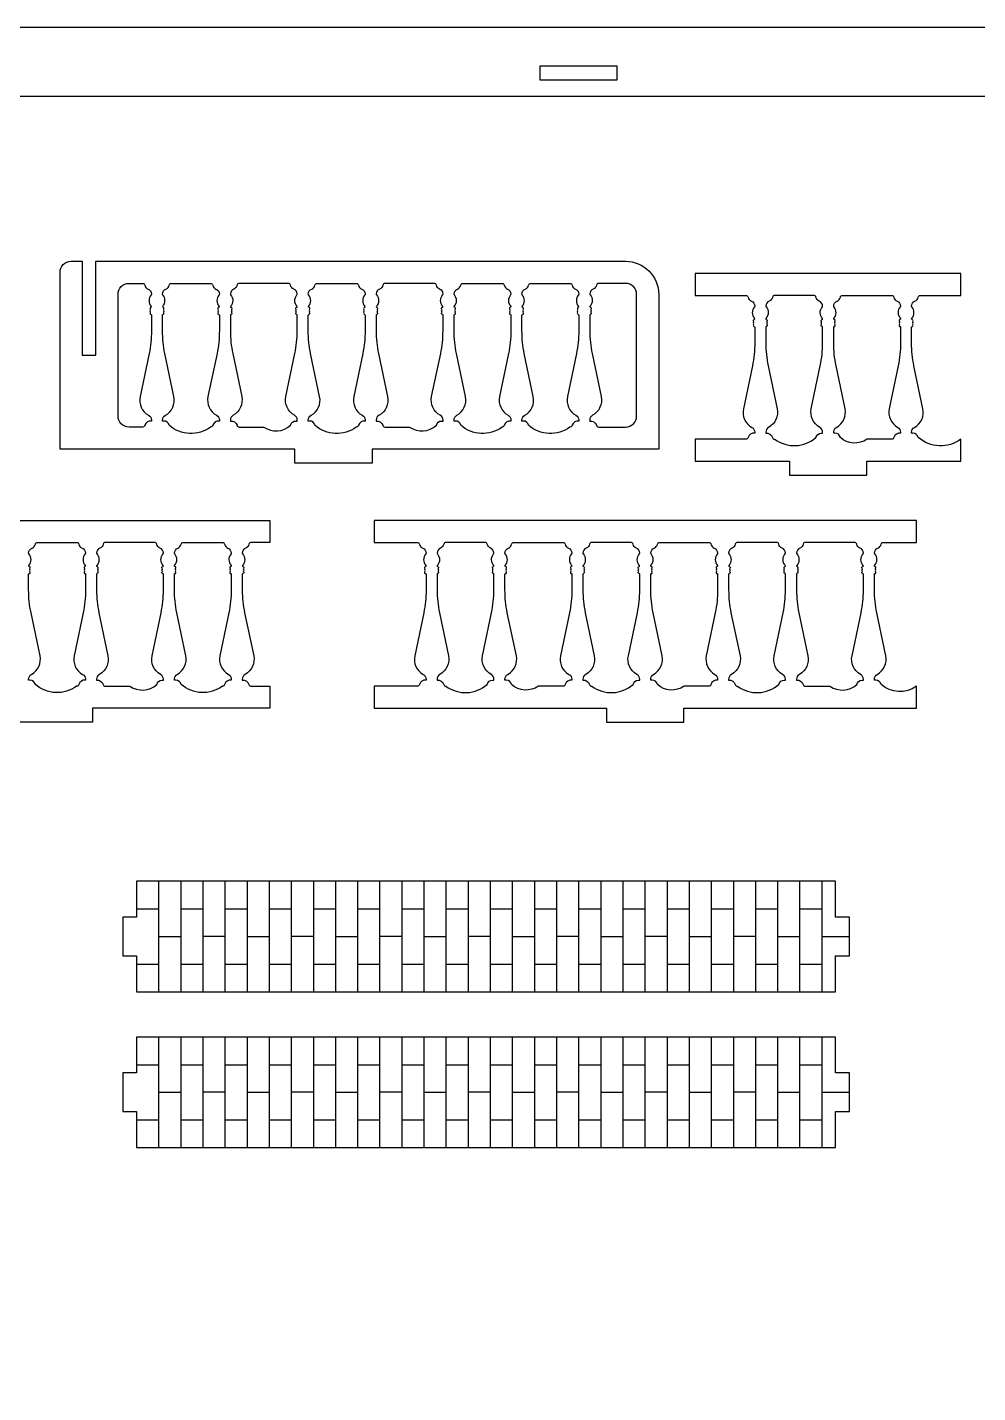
# Model space of a CAD drawing. Extents: x 8164 to 10920, y 152 to 1666.
# Drawn here: x 9082.1 to 9288.4, y 992.7 to 1289.1 of the extents above; entities that cross this region are included whole.
import ezdxf

# ---------------------------------------------------------------- set-up
doc = ezdxf.new("R2010")
doc.units = 0
doc.header["$MEASUREMENT"] = 0
doc.layers.add('LAYER_1', color=18, linetype='CONTINUOUS')

msp = doc.modelspace()

# ---------------------------------------------------------------- linework, layer by layer
at = {"layer": 'LAYER_1'}
for points in [[(8897.27, 1274.09), (8897.27, 992.69), (8882.27, 992.69), (8882.27, 1289.09), (9521.27, 1289.09), (9521.27, 992.69), (9506.27, 992.69), (9506.27, 1274.09)], [(9193.37, 1277.69), (9210.17, 1277.69), (9210.17, 1280.69), (9193.37, 1280.69)], [(9257.58, 1103.74), (9105.78, 1103.74), (9105.78, 1095.94), (9102.78, 1095.94), (9102.78, 1087.54), (9105.78, 1087.54), (9105.78, 1079.74), (9257.58, 1079.74), (9257.58, 1087.54), (9260.58, 1087.54), (9260.58, 1095.94), (9257.58, 1095.94)], [(9257.58, 1069.9), (9105.78, 1069.9), (9105.78, 1062.1), (9102.78, 1062.1), (9102.78, 1053.7), (9105.78, 1053.7), (9105.78, 1045.9), (9257.58, 1045.9), (9257.58, 1053.7), (9260.58, 1053.7), (9260.58, 1062.1), (9257.58, 1062.1)]]:
    msp.add_lwpolyline(points, close=True, dxfattribs=at)
for points in [[(9091.57, 1238.31), (9093.97, 1238.31), (9093.97, 1217.91), (9096.97, 1217.91), (9096.97, 1238.31), (9211.97, 1238.31, -0.414214), (9219.17, 1231.11), (9219.17, 1197.51), (9156.97, 1197.51), (9156.97, 1194.51), (9140.17, 1194.51), (9140.17, 1197.51), (9089.17, 1197.51), (9089.17, 1235.91, -0.414214)], [(9108.41, 1204.88, -0.272519), (9109.03, 1203.83), (9109.03, 1203.63, 0.352171), (9107.58, 1202.69, -0.352171), (9107.11, 1202.31), (9104.17, 1202.31, -0.414214), (9101.77, 1204.71), (9101.77, 1231.11, -0.414214), (9104.17, 1233.51), (9107.11, 1233.51, -0.352171), (9107.58, 1233.13, 0.244569), (9108.29, 1232.28, -0.294683), (9109.03, 1231.21, -0.187098), (9108.97, 1231.05, 0.375636), (9108.99, 1228.5, -0.584261), (9108.92, 1228.31, 0.594353), (9108.78, 1227.87, -0.39765), (9108.78, 1227.7, 0.39765), (9108.78, 1227.34, -0.39765), (9108.78, 1227.18, 0.600564), (9108.93, 1226.74, -0.366837), (9109.03, 1226.62), (9109.03, 1223.18, -0.051698), (9108.52, 1218.26), (9106.56, 1208.93, 0.328849)], [(9121.85, 1233.51, -0.352171), (9122.32, 1233.13, 0.244569), (9123.03, 1232.28, -0.294683), (9123.77, 1231.21, -0.187098), (9123.71, 1231.05, 0.375636), (9123.73, 1228.5, -0.584261), (9123.66, 1228.31, 0.594353), (9123.52, 1227.87, -0.39765), (9123.52, 1227.7, 0.39765), (9123.52, 1227.34, -0.39765), (9123.52, 1227.18, 0.600564), (9123.67, 1226.74, -0.366837), (9123.77, 1226.62), (9123.77, 1223.18, -0.051698), (9123.26, 1218.26), (9121.3, 1208.93, 0.328849), (9123.15, 1204.88, -0.272519), (9123.77, 1203.83), (9123.77, 1203.63, 0.352171), (9122.32, 1202.69, -0.352171), (9121.85, 1202.31, -0.352171), (9112.88, 1202.69, 0.352171), (9111.7, 1203.63), (9111.43, 1203.63), (9111.43, 1203.83, -0.272519), (9112.05, 1204.88, 0.328849), (9113.89, 1208.93), (9111.94, 1218.26, -0.051698), (9111.43, 1223.18), (9111.43, 1226.62, -0.366837), (9111.53, 1226.74, 0.600564), (9111.68, 1227.18, -0.39765), (9111.68, 1227.34, 0.39765), (9111.68, 1227.7, -0.39765), (9111.68, 1227.87, 0.594353), (9111.53, 1228.31, -0.584261), (9111.46, 1228.5, 0.375636), (9111.49, 1231.05, -0.187098), (9111.43, 1231.21, -0.294683), (9112.17, 1232.28, 0.244569), (9112.88, 1233.13, -0.352171), (9113.35, 1233.51)], [(9133.42, 1202.31, 0.352171), (9139.23, 1202.69, -0.352171), (9140.41, 1203.63), (9140.68, 1203.63), (9140.68, 1203.83, 0.272519), (9140.06, 1204.88, -0.328849), (9138.22, 1208.93), (9140.17, 1218.26, 0.051698), (9140.68, 1223.18), (9140.68, 1226.62, 0.366837), (9140.58, 1226.74, -0.600564), (9140.43, 1227.18, 0.39765), (9140.43, 1227.34, -0.39765), (9140.43, 1227.7, 0.39765), (9140.43, 1227.87, -0.594353), (9140.58, 1228.31, 0.584261), (9140.65, 1228.5, -0.375636), (9140.62, 1231.05, 0.187098), (9140.68, 1231.21, 0.294683), (9139.94, 1232.28, -0.244569), (9139.23, 1233.13, 0.352171), (9138.77, 1233.51), (9128.08, 1233.51, 0.352171), (9127.61, 1233.13, -0.244569), (9126.9, 1232.28, 0.294683), (9126.17, 1231.21, 0.187098), (9126.22, 1231.05, -0.375636), (9126.2, 1228.5, 0.584261), (9126.27, 1228.31, -0.594353), (9126.41, 1227.87, 0.39765), (9126.41, 1227.7, -0.39765), (9126.41, 1227.34, 0.39765), (9126.41, 1227.18, -0.600564), (9126.27, 1226.74, 0.366837), (9126.17, 1226.62), (9126.17, 1223.18, 0.051698), (9126.68, 1218.26), (9128.63, 1208.93, -0.328849), (9126.78, 1204.88, 0.272519), (9126.17, 1203.83), (9126.17, 1203.63, -0.352171), (9127.61, 1202.69, 0.352171), (9128.08, 1202.31)], [(9153.5, 1233.51, -0.352171), (9153.97, 1233.13, 0.244569), (9154.68, 1232.28, -0.294683), (9155.42, 1231.21, -0.187098), (9155.36, 1231.05, 0.375636), (9155.38, 1228.5, -0.584261), (9155.32, 1228.31, 0.594353), (9155.17, 1227.87, -0.39765), (9155.17, 1227.7, 0.39765), (9155.17, 1227.34, -0.39765), (9155.17, 1227.18, 0.600564), (9155.32, 1226.74, -0.366837), (9155.42, 1226.62), (9155.42, 1223.18, -0.051698), (9154.91, 1218.26), (9152.95, 1208.93, 0.328849), (9154.8, 1204.88, -0.272519), (9155.42, 1203.83), (9155.42, 1203.63, 0.352171), (9153.97, 1202.69, -0.352171), (9153.5, 1202.31, -0.352171), (9144.53, 1202.69, 0.352171), (9143.36, 1203.63), (9143.08, 1203.63), (9143.08, 1203.83, -0.272519), (9143.7, 1204.88, 0.328849), (9145.55, 1208.93), (9143.59, 1218.26, -0.051698), (9143.08, 1223.18), (9143.08, 1226.62, -0.366837), (9143.18, 1226.74, 0.600564), (9143.33, 1227.18, -0.39765), (9143.33, 1227.34, 0.39765), (9143.33, 1227.7, -0.39765), (9143.33, 1227.87, 0.594353), (9143.19, 1228.31, -0.584261), (9143.12, 1228.5, 0.375636), (9143.14, 1231.05, -0.187098), (9143.08, 1231.21, -0.294683), (9143.82, 1232.28, 0.244569), (9144.53, 1233.13, -0.352171), (9145, 1233.51)], [(9165.08, 1202.31, 0.352171), (9170.89, 1202.69, -0.352171), (9172.06, 1203.63), (9172.34, 1203.63), (9172.34, 1203.83, 0.272519), (9171.72, 1204.88, -0.328849), (9169.87, 1208.93), (9171.83, 1218.26, 0.051698), (9172.34, 1223.18), (9172.34, 1226.62, 0.366837), (9172.24, 1226.74, -0.600564), (9172.09, 1227.18, 0.39765), (9172.09, 1227.34, -0.39765), (9172.09, 1227.7, 0.39765), (9172.09, 1227.87, -0.594353), (9172.23, 1228.31, 0.584261), (9172.3, 1228.5, -0.375636), (9172.28, 1231.05, 0.187098), (9172.34, 1231.21, 0.294683), (9171.6, 1232.28, -0.244569), (9170.89, 1233.13, 0.352171), (9170.42, 1233.51), (9159.74, 1233.51, 0.352171), (9159.27, 1233.13, -0.244569), (9158.56, 1232.28, 0.294683), (9157.82, 1231.21, 0.187098), (9157.88, 1231.05, -0.375636), (9157.86, 1228.5, 0.584261), (9157.93, 1228.31, -0.594353), (9158.07, 1227.87, 0.39765), (9158.07, 1227.7, -0.39765), (9158.07, 1227.34, 0.39765), (9158.07, 1227.18, -0.600564), (9157.92, 1226.74, 0.366837), (9157.82, 1226.62), (9157.82, 1223.18, 0.051698), (9158.33, 1218.26), (9160.29, 1208.93, -0.328849), (9158.44, 1204.88, 0.272519), (9157.82, 1203.83), (9157.82, 1203.63, -0.352171), (9159.27, 1202.69, 0.352171), (9159.74, 1202.31)], [(9185.63, 1233.13, 0.244569), (9186.34, 1232.28, -0.294683), (9187.08, 1231.21, -0.187098), (9187.02, 1231.05, 0.375636), (9187.04, 1228.5, -0.584261), (9186.97, 1228.31, 0.594353), (9186.83, 1227.87, -0.39765), (9186.83, 1227.7, 0.39765), (9186.83, 1227.34, -0.39765), (9186.83, 1227.18, 0.600564), (9186.98, 1226.74, -0.366837), (9187.08, 1226.62), (9187.08, 1223.18, -0.051698), (9186.57, 1218.26), (9184.61, 1208.93, 0.328849), (9186.46, 1204.88, -0.272519), (9187.08, 1203.83), (9187.08, 1203.63, 0.352171), (9185.63, 1202.69, -0.352171), (9185.16, 1202.31, -0.352171), (9176.19, 1202.69, 0.352171), (9175.01, 1203.63), (9174.74, 1203.63), (9174.74, 1203.83, -0.272519), (9175.36, 1204.88, 0.328849), (9177.2, 1208.93), (9175.25, 1218.26, -0.051698), (9174.74, 1223.18), (9174.74, 1226.62, -0.366837), (9174.84, 1226.74, 0.600564), (9174.99, 1227.18, -0.39765), (9174.99, 1227.34, 0.39765), (9174.99, 1227.7, -0.39765), (9174.99, 1227.87, 0.594353), (9174.84, 1228.31, -0.584261), (9174.77, 1228.5, 0.375636), (9174.8, 1231.05, -0.187098), (9174.74, 1231.21, -0.294683), (9175.48, 1232.28, 0.244569), (9176.19, 1233.13, -0.352171), (9176.65, 1233.51), (9185.16, 1233.51, -0.352171)], [(9189.53, 1231.05, -0.187098), (9189.48, 1231.21, -0.294683), (9190.21, 1232.28, 0.244569), (9190.92, 1233.13, -0.352171), (9191.39, 1233.51), (9199.9, 1233.51, -0.352171), (9200.37, 1233.13, 0.244569), (9201.08, 1232.28, -0.294683), (9201.81, 1231.21, -0.187098), (9201.76, 1231.05, 0.375636), (9201.78, 1228.5, -0.584261), (9201.71, 1228.31, 0.594353), (9201.57, 1227.87, -0.39765), (9201.57, 1227.7, 0.39765), (9201.57, 1227.34, -0.39765), (9201.57, 1227.18, 0.600564), (9201.71, 1226.74, -0.366837), (9201.81, 1226.62), (9201.81, 1223.18, -0.051698), (9201.3, 1218.26), (9199.35, 1208.93, 0.328849), (9201.2, 1204.88, -0.272519), (9201.81, 1203.83), (9201.81, 1203.63, 0.352171), (9200.37, 1202.69, -0.352171), (9199.9, 1202.31, -0.352171), (9190.92, 1202.69, 0.352171), (9189.75, 1203.63), (9189.48, 1203.63), (9189.48, 1203.83, -0.272519), (9190.09, 1204.88, 0.328849), (9191.94, 1208.93), (9189.99, 1218.26, -0.051698), (9189.48, 1223.18), (9189.48, 1226.62, -0.366837), (9189.58, 1226.74, 0.600564), (9189.72, 1227.18, -0.39765), (9189.72, 1227.34, 0.39765), (9189.72, 1227.7, -0.39765), (9189.72, 1227.87, 0.594353), (9189.58, 1228.31, -0.584261), (9189.51, 1228.5, 0.375636)], [(9204.21, 1231.21, 0.187098), (9204.27, 1231.05, -0.375636), (9204.25, 1228.5, 0.584261), (9204.32, 1228.31, -0.594353), (9204.46, 1227.87, 0.39765), (9204.46, 1227.7, -0.39765), (9204.46, 1227.34, 0.39765), (9204.46, 1227.18, -0.600564), (9204.31, 1226.74, 0.366837), (9204.21, 1226.62), (9204.21, 1223.18, 0.051698), (9204.72, 1218.26), (9206.68, 1208.93, -0.328849), (9204.83, 1204.88, 0.272519), (9204.21, 1203.83), (9204.21, 1203.63, -0.352171), (9205.66, 1202.69, 0.352171), (9206.13, 1202.31), (9211.97, 1202.31, 0.414214), (9214.37, 1204.71), (9214.37, 1231.11, 0.414214), (9211.97, 1233.51), (9206.13, 1233.51, 0.352171), (9205.66, 1233.13, -0.244569), (9204.95, 1232.28, 0.294683)], [(9284.81, 1194.88), (9284.81, 1199.68, -0.352171), (9275.53, 1200.06, 0.352171), (9274.36, 1201), (9274.08, 1201), (9274.08, 1201.2, -0.272519), (9274.7, 1202.25, 0.328849), (9276.55, 1206.3), (9274.59, 1215.63, -0.051698), (9274.08, 1220.55), (9274.08, 1223.99, -0.366837), (9274.18, 1224.11, 0.600564), (9274.33, 1224.55, -0.39765), (9274.33, 1224.71, 0.39765), (9274.33, 1225.07, -0.39765), (9274.33, 1225.24, 0.594353), (9274.19, 1225.68, -0.584261), (9274.12, 1225.87, 0.375636), (9274.14, 1228.42, -0.187098), (9274.08, 1228.58, -0.294683), (9274.82, 1229.65, 0.244569), (9275.53, 1230.5, -0.352171), (9276, 1230.88), (9284.81, 1230.88), (9284.81, 1235.68), (9227.12, 1235.68), (9227.12, 1230.88), (9238.11, 1230.88, -0.352171), (9238.58, 1230.5, 0.244569), (9239.29, 1229.65, -0.294683), (9240.03, 1228.58, -0.187098), (9239.97, 1228.42, 0.375636), (9239.99, 1225.87, -0.584261), (9239.92, 1225.68, 0.594353), (9239.78, 1225.24, -0.39765), (9239.78, 1225.07, 0.39765), (9239.78, 1224.71, -0.39765), (9239.78, 1224.55, 0.600564), (9239.93, 1224.11, -0.366837), (9240.03, 1223.99), (9240.03, 1220.55, -0.051698), (9239.52, 1215.63), (9237.56, 1206.3, 0.328849), (9239.41, 1202.25, -0.272519), (9240.03, 1201.2), (9240.03, 1201, 0.352171), (9238.58, 1200.06, -0.352171), (9238.11, 1199.68), (9227.12, 1199.68), (9227.12, 1194.88), (9247.57, 1194.88), (9247.57, 1191.88), (9264.37, 1191.88), (9264.37, 1194.88)], [(9252.85, 1230.88), (9244.35, 1230.88, 0.352171), (9243.88, 1230.5, -0.244569), (9243.17, 1229.65, 0.294683), (9242.43, 1228.58, 0.187098), (9242.49, 1228.42, -0.375636), (9242.47, 1225.87, 0.584261), (9242.53, 1225.68, -0.594353), (9242.68, 1225.24, 0.39765), (9242.68, 1225.07, -0.39765), (9242.68, 1224.71, 0.39765), (9242.68, 1224.55, -0.600564), (9242.53, 1224.11, 0.366837), (9242.43, 1223.99), (9242.43, 1220.55, 0.051698), (9242.94, 1215.63), (9244.9, 1206.3, -0.328849), (9243.05, 1202.25, 0.272519), (9242.43, 1201.2), (9242.43, 1201, -0.352171), (9243.88, 1200.06, 0.352171), (9244.35, 1199.68, 0.352171), (9253.32, 1200.06, -0.352171), (9254.49, 1201), (9254.77, 1201), (9254.77, 1201.2, 0.272519), (9254.15, 1202.25, -0.328849), (9252.3, 1206.3), (9254.26, 1215.63, 0.051698), (9254.77, 1220.55), (9254.77, 1223.99, 0.366837), (9254.67, 1224.11, -0.600564), (9254.52, 1224.55, 0.39765), (9254.52, 1224.71, -0.39765), (9254.52, 1225.07, 0.39765), (9254.52, 1225.24, -0.594353), (9254.66, 1225.68, 0.584261), (9254.73, 1225.87, -0.375636), (9254.71, 1228.42, 0.187098), (9254.77, 1228.58, 0.294683), (9254.03, 1229.65, -0.244569), (9253.32, 1230.5, 0.352171)], [(9264.42, 1199.68, -0.352171), (9258.62, 1200.06, 0.352171), (9257.44, 1201), (9257.17, 1201), (9257.17, 1201.2, -0.272519), (9257.78, 1202.25, 0.328849), (9259.63, 1206.3), (9257.68, 1215.63, -0.051698), (9257.17, 1220.55), (9257.17, 1223.99, -0.366837), (9257.27, 1224.11, 0.600564), (9257.42, 1224.55, -0.39765), (9257.42, 1224.71, 0.39765), (9257.42, 1225.07, -0.39765), (9257.42, 1225.24, 0.594353), (9257.27, 1225.68, -0.584261), (9257.2, 1225.87, 0.375636), (9257.23, 1228.42, -0.187098), (9257.17, 1228.58, -0.294683), (9257.9, 1229.65, 0.244569), (9258.62, 1230.5, -0.352171), (9259.08, 1230.88), (9269.77, 1230.88, -0.352171), (9270.23, 1230.5, 0.244569), (9270.94, 1229.65, -0.294683), (9271.68, 1228.58, -0.187098), (9271.62, 1228.42, 0.375636), (9271.65, 1225.87, -0.584261), (9271.58, 1225.68, 0.594353), (9271.43, 1225.24, -0.39765), (9271.43, 1225.07, 0.39765), (9271.43, 1224.71, -0.39765), (9271.43, 1224.55, 0.600564), (9271.58, 1224.11, -0.366837), (9271.68, 1223.99), (9271.68, 1220.55, -0.051698), (9271.17, 1215.63), (9269.22, 1206.3, 0.328849), (9271.07, 1202.25, -0.272519), (9271.68, 1201.2), (9271.68, 1201, 0.352171), (9270.23, 1200.06, -0.352171), (9269.77, 1199.68)], [(9207.85, 1141.26), (9207.85, 1138.26), (9224.65, 1138.26), (9224.65, 1141.26), (9275.13, 1141.26), (9275.13, 1146.06, -0.352171), (9267.47, 1146.44, 0.352171), (9266.3, 1147.38), (9266.02, 1147.38), (9266.02, 1147.58, -0.272519), (9266.64, 1148.63, 0.328849), (9268.49, 1152.68), (9266.53, 1162.01, -0.051698), (9266.02, 1166.93), (9266.02, 1170.37, -0.366837), (9266.12, 1170.49, 0.600564), (9266.27, 1170.93, -0.39765), (9266.27, 1171.09, 0.39765), (9266.27, 1171.45, -0.39765), (9266.27, 1171.62, 0.594353), (9266.12, 1172.06, -0.584261), (9266.06, 1172.26, 0.375636), (9266.08, 1174.8, -0.187098), (9266.02, 1174.96, -0.294683), (9266.76, 1176.04, 0.244569), (9267.47, 1176.89, -0.352171), (9267.94, 1177.26), (9275.13, 1177.26), (9275.13, 1182.06), (9157.36, 1182.06), (9157.36, 1177.26), (9166.74, 1177.26, -0.352171), (9167.21, 1176.89, 0.244569), (9167.92, 1176.04, -0.294683), (9168.65, 1174.96, -0.187098), (9168.6, 1174.8, 0.375636), (9168.62, 1172.26, -0.584261), (9168.55, 1172.06, 0.594353), (9168.41, 1171.62, -0.39765), (9168.41, 1171.45, 0.39765), (9168.41, 1171.09, -0.39765), (9168.41, 1170.93, 0.600564), (9168.55, 1170.49, -0.366837), (9168.65, 1170.37), (9168.65, 1166.93, -0.051698), (9168.14, 1162.01), (9166.19, 1152.68, 0.328849), (9168.04, 1148.63, -0.272519), (9168.65, 1147.58), (9168.65, 1147.38, 0.352171), (9167.21, 1146.44, -0.352171), (9166.74, 1146.06), (9157.36, 1146.06), (9157.36, 1141.26)], [(9092.78, 1177.26, -0.352171), (9093.25, 1176.89, 0.244569), (9093.96, 1176.04, -0.294683), (9094.7, 1174.96, -0.187098), (9094.64, 1174.8, 0.375636), (9094.66, 1172.26, -0.584261), (9094.59, 1172.06, 0.594353), (9094.45, 1171.62, -0.39765), (9094.45, 1171.45, 0.39765), (9094.45, 1171.09, -0.39765), (9094.45, 1170.93, 0.600564), (9094.6, 1170.49, -0.366837), (9094.7, 1170.37), (9094.7, 1166.93, -0.051698), (9094.19, 1162.01), (9092.23, 1152.68, 0.328849), (9094.08, 1148.63, -0.272519), (9094.7, 1147.58), (9094.7, 1147.38, 0.352171), (9093.25, 1146.44, -0.352171), (9092.78, 1146.06, -0.352171), (9083.81, 1146.44, 0.352171), (9082.64, 1147.38), (9082.36, 1147.38), (9082.36, 1147.58, -0.272519), (9082.98, 1148.63, 0.328849), (9084.83, 1152.68), (9082.87, 1162.01, -0.051698), (9082.36, 1166.93), (9082.36, 1170.37, -0.366837), (9082.46, 1170.49, 0.600564), (9082.61, 1170.93, -0.39765), (9082.61, 1171.09, 0.39765), (9082.61, 1171.45, -0.39765), (9082.61, 1171.62, 0.594353), (9082.47, 1172.06, -0.584261), (9082.4, 1172.26, 0.375636), (9082.42, 1174.8, -0.187098), (9082.36, 1174.96, -0.294683), (9083.1, 1176.04, 0.244569), (9083.81, 1176.89, -0.352171), (9084.28, 1177.26)], [(9104.36, 1146.06, 0.352171), (9110.17, 1146.44, -0.352171), (9111.34, 1147.38), (9111.62, 1147.38), (9111.62, 1147.58, 0.272519), (9111, 1148.63, -0.328849), (9109.15, 1152.68), (9111.11, 1162.01, 0.051698), (9111.62, 1166.93), (9111.62, 1170.37, 0.366837), (9111.52, 1170.49, -0.600564), (9111.37, 1170.93, 0.39765), (9111.37, 1171.09, -0.39765), (9111.37, 1171.45, 0.39765), (9111.37, 1171.62, -0.594353), (9111.51, 1172.06, 0.584261), (9111.58, 1172.26, -0.375636), (9111.56, 1174.8, 0.187098), (9111.61, 1174.96, 0.294683), (9110.88, 1176.04, -0.244569), (9110.17, 1176.89, 0.352171), (9109.7, 1177.26), (9099.02, 1177.26, 0.352171), (9098.55, 1176.89, -0.244569), (9097.84, 1176.04, 0.294683), (9097.1, 1174.96, 0.187098), (9097.16, 1174.8, -0.375636), (9097.14, 1172.26, 0.584261), (9097.2, 1172.06, -0.594353), (9097.35, 1171.62, 0.39765), (9097.35, 1171.45, -0.39765), (9097.35, 1171.09, 0.39765), (9097.35, 1170.93, -0.600564), (9097.2, 1170.49, 0.366837), (9097.1, 1170.37), (9097.1, 1166.93, 0.051698), (9097.61, 1162.01), (9099.57, 1152.68, -0.328849), (9097.72, 1148.63, 0.272519), (9097.1, 1147.58), (9097.1, 1147.38, -0.352171), (9098.55, 1146.44, 0.352171), (9099.02, 1146.06)], [(9124.44, 1177.26, -0.352171), (9124.91, 1176.89, 0.244569), (9125.62, 1176.04, -0.294683), (9126.35, 1174.96, -0.187098), (9126.3, 1174.8, 0.375636), (9126.32, 1172.26, -0.584261), (9126.25, 1172.06, 0.594353), (9126.11, 1171.62, -0.39765), (9126.11, 1171.45, 0.39765), (9126.11, 1171.09, -0.39765), (9126.11, 1170.93, 0.600564), (9126.25, 1170.49, -0.366837), (9126.35, 1170.37), (9126.35, 1166.93, -0.051698), (9125.84, 1162.01), (9123.89, 1152.68, 0.328849), (9125.74, 1148.63, -0.272519), (9126.35, 1147.58), (9126.35, 1147.38, 0.352171), (9124.91, 1146.44, -0.352171), (9124.44, 1146.06, -0.352171), (9115.46, 1146.44, 0.352171), (9114.29, 1147.38), (9114.02, 1147.38), (9114.02, 1147.58, -0.272519), (9114.63, 1148.63, 0.328849), (9116.48, 1152.68), (9114.53, 1162.01, -0.051698), (9114.02, 1166.93), (9114.02, 1170.37, -0.366837), (9114.12, 1170.49, 0.600564), (9114.26, 1170.93, -0.39765), (9114.26, 1171.09, 0.39765), (9114.26, 1171.45, -0.39765), (9114.26, 1171.62, 0.594353), (9114.12, 1172.06, -0.584261), (9114.05, 1172.26, 0.375636), (9114.07, 1174.8, -0.187098), (9114.02, 1174.96, -0.294683), (9114.75, 1176.04, 0.244569), (9115.46, 1176.89, -0.352171), (9115.93, 1177.26)], [(9181.48, 1177.26), (9172.97, 1177.26, 0.352171), (9172.5, 1176.89, -0.244569), (9171.79, 1176.04, 0.294683), (9171.05, 1174.96, 0.187098), (9171.11, 1174.8, -0.375636), (9171.09, 1172.26, 0.584261), (9171.16, 1172.06, -0.594353), (9171.3, 1171.62, 0.39765), (9171.3, 1171.45, -0.39765), (9171.3, 1171.09, 0.39765), (9171.3, 1170.93, -0.600564), (9171.15, 1170.49, 0.366837), (9171.05, 1170.37), (9171.05, 1166.93, 0.051698), (9171.56, 1162.01), (9173.52, 1152.68, -0.328849), (9171.67, 1148.63, 0.272519), (9171.05, 1147.58), (9171.05, 1147.38, -0.352171), (9172.5, 1146.44, 0.352171), (9172.97, 1146.06, 0.352171), (9181.94, 1146.44, -0.352171), (9183.12, 1147.38), (9183.39, 1147.38), (9183.39, 1147.58, 0.272519), (9182.78, 1148.63, -0.328849), (9180.93, 1152.68), (9182.88, 1162.01, 0.051698), (9183.39, 1166.93), (9183.39, 1170.37, 0.366837), (9183.29, 1170.49, -0.600564), (9183.14, 1170.93, 0.39765), (9183.14, 1171.09, -0.39765), (9183.14, 1171.45, 0.39765), (9183.14, 1171.62, -0.594353), (9183.29, 1172.06, 0.584261), (9183.36, 1172.26, -0.375636), (9183.33, 1174.8, 0.187098), (9183.39, 1174.96, 0.294683), (9182.65, 1176.04, -0.244569), (9181.94, 1176.89, 0.352171)], [(9193.05, 1146.06, -0.352171), (9187.24, 1146.44, 0.352171), (9186.07, 1147.38), (9185.79, 1147.38), (9185.79, 1147.58, -0.272519), (9186.41, 1148.63, 0.328849), (9188.26, 1152.68), (9186.3, 1162.01, -0.051698), (9185.79, 1166.93), (9185.79, 1170.37, -0.366837), (9185.89, 1170.49, 0.600564), (9186.04, 1170.93, -0.39765), (9186.04, 1171.09, 0.39765), (9186.04, 1171.45, -0.39765), (9186.04, 1171.62, 0.594353), (9185.9, 1172.06, -0.584261), (9185.83, 1172.26, 0.375636), (9185.85, 1174.8, -0.187098), (9185.79, 1174.96, -0.294683), (9186.53, 1176.04, 0.244569), (9187.24, 1176.89, -0.352171), (9187.71, 1177.26), (9198.39, 1177.26, -0.352171), (9198.86, 1176.89, 0.244569), (9199.57, 1176.04, -0.294683), (9200.31, 1174.96, -0.187098), (9200.25, 1174.8, 0.375636), (9200.27, 1172.26, -0.584261), (9200.2, 1172.06, 0.594353), (9200.06, 1171.62, -0.39765), (9200.06, 1171.45, 0.39765), (9200.06, 1171.09, -0.39765), (9200.06, 1170.93, 0.600564), (9200.21, 1170.49, -0.366837), (9200.31, 1170.37), (9200.31, 1166.93, -0.051698), (9199.8, 1162.01), (9197.84, 1152.68, 0.328849), (9199.69, 1148.63, -0.272519), (9200.31, 1147.58), (9200.31, 1147.38, 0.352171), (9198.86, 1146.44, -0.352171), (9198.39, 1146.06)], [(9213.13, 1177.26), (9204.63, 1177.26, 0.352171), (9204.16, 1176.89, -0.244569), (9203.45, 1176.04, 0.294683), (9202.71, 1174.96, 0.187098), (9202.77, 1174.8, -0.375636), (9202.75, 1172.26, 0.584261), (9202.81, 1172.06, -0.594353), (9202.96, 1171.62, 0.39765), (9202.96, 1171.45, -0.39765), (9202.96, 1171.09, 0.39765), (9202.96, 1170.93, -0.600564), (9202.81, 1170.49, 0.366837), (9202.71, 1170.37), (9202.71, 1166.93, 0.051698), (9203.22, 1162.01), (9205.18, 1152.68, -0.328849), (9203.33, 1148.63, 0.272519), (9202.71, 1147.58), (9202.71, 1147.38, -0.352171), (9204.16, 1146.44, 0.352171), (9204.63, 1146.06, 0.352171), (9213.6, 1146.44, -0.352171), (9214.77, 1147.38), (9215.05, 1147.38), (9215.05, 1147.58, 0.272519), (9214.43, 1148.63, -0.328849), (9212.58, 1152.68), (9214.54, 1162.01, 0.051698), (9215.05, 1166.93), (9215.05, 1170.37, 0.366837), (9214.95, 1170.49, -0.600564), (9214.8, 1170.93, 0.39765), (9214.8, 1171.09, -0.39765), (9214.8, 1171.45, 0.39765), (9214.8, 1171.62, -0.594353), (9214.94, 1172.06, 0.584261), (9215.01, 1172.26, -0.375636), (9214.99, 1174.8, 0.187098), (9215.05, 1174.96, 0.294683), (9214.31, 1176.04, -0.244569), (9213.6, 1176.89, 0.352171)], [(9224.71, 1146.06, -0.352171), (9218.9, 1146.44, 0.352171), (9217.72, 1147.38), (9217.45, 1147.38), (9217.45, 1147.58, -0.272519), (9218.07, 1148.63, 0.328849), (9219.91, 1152.68), (9217.96, 1162.01, -0.051698), (9217.45, 1166.93), (9217.45, 1170.37, -0.366837), (9217.55, 1170.49, 0.600564), (9217.7, 1170.93, -0.39765), (9217.7, 1171.09, 0.39765), (9217.7, 1171.45, -0.39765), (9217.7, 1171.62, 0.594353), (9217.55, 1172.06, -0.584261), (9217.48, 1172.26, 0.375636), (9217.51, 1174.8, -0.187098), (9217.45, 1174.96, -0.294683), (9218.19, 1176.04, 0.244569), (9218.9, 1176.89, -0.352171), (9219.36, 1177.26), (9230.05, 1177.26, -0.352171), (9230.52, 1176.89, 0.244569), (9231.23, 1176.04, -0.294683), (9231.96, 1174.96, -0.187098), (9231.91, 1174.8, 0.375636), (9231.93, 1172.26, -0.584261), (9231.86, 1172.06, 0.594353), (9231.72, 1171.62, -0.39765), (9231.72, 1171.45, 0.39765), (9231.72, 1171.09, -0.39765), (9231.72, 1170.93, 0.600564), (9231.86, 1170.49, -0.366837), (9231.96, 1170.37), (9231.96, 1166.93, -0.051698), (9231.45, 1162.01), (9229.5, 1152.68, 0.328849), (9231.35, 1148.63, -0.272519), (9231.96, 1147.58), (9231.96, 1147.38, 0.352171), (9230.52, 1146.44, -0.352171), (9230.05, 1146.06)], [(9244.79, 1177.26), (9236.28, 1177.26, 0.352171), (9235.81, 1176.89, -0.244569), (9235.1, 1176.04, 0.294683), (9234.36, 1174.96, 0.187098), (9234.42, 1174.8, -0.375636), (9234.4, 1172.26, 0.584261), (9234.47, 1172.06, -0.594353), (9234.61, 1171.62, 0.39765), (9234.61, 1171.45, -0.39765), (9234.61, 1171.09, 0.39765), (9234.61, 1170.93, -0.600564), (9234.46, 1170.49, 0.366837), (9234.36, 1170.37), (9234.36, 1166.93, 0.051698), (9234.87, 1162.01), (9236.83, 1152.68, -0.328849), (9234.98, 1148.63, 0.272519), (9234.36, 1147.58), (9234.36, 1147.38, -0.352171), (9235.81, 1146.44, 0.352171), (9236.28, 1146.06, 0.352171), (9245.25, 1146.44, -0.352171), (9246.43, 1147.38), (9246.7, 1147.38), (9246.7, 1147.58, 0.272519), (9246.08, 1148.63, -0.328849), (9244.24, 1152.68), (9246.19, 1162.01, 0.051698), (9246.7, 1166.93), (9246.7, 1170.37, 0.366837), (9246.6, 1170.49, -0.600564), (9246.45, 1170.93, 0.39765), (9246.45, 1171.09, -0.39765), (9246.45, 1171.45, 0.39765), (9246.45, 1171.62, -0.594353), (9246.6, 1172.06, 0.584261), (9246.67, 1172.26, -0.375636), (9246.64, 1174.8, 0.187098), (9246.7, 1174.96, 0.294683), (9245.96, 1176.04, -0.244569), (9245.25, 1176.89, 0.352171)], [(9256.36, 1146.06, 0.352171), (9262.17, 1146.44, -0.352171), (9263.34, 1147.38), (9263.62, 1147.38), (9263.62, 1147.58, 0.272519), (9263, 1148.63, -0.328849), (9261.15, 1152.68), (9263.11, 1162.01, 0.051698), (9263.62, 1166.93), (9263.62, 1170.37, 0.366837), (9263.52, 1170.49, -0.600564), (9263.37, 1170.93, 0.39765), (9263.37, 1171.09, -0.39765), (9263.37, 1171.45, 0.39765), (9263.37, 1171.62, -0.594353), (9263.51, 1172.06, 0.584261), (9263.58, 1172.26, -0.375636), (9263.56, 1174.8, 0.187098), (9263.62, 1174.96, 0.294683), (9262.88, 1176.04, -0.244569), (9262.17, 1176.89, 0.352171), (9261.7, 1177.26), (9251.02, 1177.26, 0.352171), (9250.55, 1176.89, -0.244569), (9249.84, 1176.04, 0.294683), (9249.1, 1174.96, 0.187098), (9249.16, 1174.8, -0.375636), (9249.14, 1172.26, 0.584261), (9249.21, 1172.06, -0.594353), (9249.35, 1171.62, 0.39765), (9249.35, 1171.45, -0.39765), (9249.35, 1171.09, 0.39765), (9249.35, 1170.93, -0.600564), (9249.2, 1170.49, 0.366837), (9249.1, 1170.37), (9249.1, 1166.93, 0.051698), (9249.61, 1162.01), (9251.57, 1152.68, -0.328849), (9249.72, 1148.63, 0.272519), (9249.1, 1147.58), (9249.1, 1147.38, -0.352171), (9250.55, 1146.44, 0.352171), (9251.02, 1146.06)]]:
    msp.add_lwpolyline(points, format="xyb", close=True, dxfattribs=at)
msp.add_lwpolyline([(9040.96, 1182.06), (9134.73, 1182.06), (9134.73, 1177.26), (9130.67, 1177.26, 0.352171), (9130.2, 1176.89, -0.244569), (9129.49, 1176.04, 0.294683), (9128.75, 1174.96, 0.187098), (9128.81, 1174.8, -0.375636), (9128.79, 1172.26, 0.584261), (9128.86, 1172.06, -0.594353), (9129, 1171.62, 0.39765), (9129, 1171.45, -0.39765), (9129, 1171.09, 0.39765), (9129, 1170.93, -0.600564), (9128.85, 1170.49, 0.366837), (9128.75, 1170.37), (9128.75, 1166.93, 0.051698), (9129.26, 1162.01), (9131.22, 1152.68, -0.328849), (9129.37, 1148.63, 0.272519), (9128.75, 1147.58), (9128.75, 1147.38, -0.352171), (9130.2, 1146.44, 0.352171), (9130.67, 1146.06), (9134.73, 1146.06), (9134.73, 1141.26), (9096.25, 1141.26), (9096.25, 1138.26), (9079.45, 1138.26)], format="xyb", dxfattribs=at)
for points in [[(9110.58, 1103.74), (9110.58, 1079.74)], [(9115.38, 1103.74), (9115.38, 1079.74)], [(9120.18, 1103.74), (9120.18, 1079.74)], [(9124.98, 1103.74), (9124.98, 1079.74)], [(9129.78, 1103.74), (9129.78, 1079.74)], [(9134.58, 1103.74), (9134.58, 1079.74)], [(9139.38, 1103.74), (9139.38, 1079.74)], [(9144.18, 1103.74), (9144.18, 1079.74)], [(9148.98, 1103.74), (9148.98, 1079.74)], [(9153.78, 1103.74), (9153.78, 1079.74)], [(9158.58, 1103.74), (9158.58, 1079.74)], [(9163.38, 1103.74), (9163.38, 1079.74)], [(9168.18, 1103.74), (9168.18, 1079.74)], [(9172.98, 1103.74), (9172.98, 1079.74)], [(9177.78, 1103.74), (9177.78, 1079.74)], [(9182.58, 1103.74), (9182.58, 1079.74)], [(9187.38, 1103.74), (9187.38, 1079.74)], [(9192.18, 1103.74), (9192.18, 1079.74)], [(9196.98, 1103.74), (9196.98, 1079.74)], [(9201.78, 1103.74), (9201.78, 1079.74)], [(9206.58, 1103.74), (9206.58, 1079.74)], [(9211.38, 1103.74), (9211.38, 1079.74)], [(9216.18, 1103.74), (9216.18, 1079.74)], [(9220.98, 1103.74), (9220.98, 1079.74)], [(9225.78, 1103.74), (9225.78, 1079.74)], [(9230.58, 1103.74), (9230.58, 1079.74)], [(9235.38, 1103.74), (9235.38, 1079.74)], [(9240.18, 1103.74), (9240.18, 1079.74)], [(9244.98, 1103.74), (9244.98, 1079.74)], [(9249.78, 1103.74), (9249.78, 1079.74)], [(9254.58, 1103.74), (9254.58, 1079.74)], [(9105.78, 1097.74), (9110.58, 1097.74)], [(9115.38, 1097.74), (9120.18, 1097.74)], [(9124.98, 1097.74), (9129.78, 1097.74)], [(9134.58, 1097.74), (9139.38, 1097.74)], [(9144.18, 1097.74), (9148.98, 1097.74)], [(9153.78, 1097.74), (9158.58, 1097.74)], [(9163.38, 1097.74), (9168.18, 1097.74)], [(9172.98, 1097.74), (9177.78, 1097.74)], [(9182.58, 1097.74), (9187.38, 1097.74)], [(9192.18, 1097.74), (9196.98, 1097.74)], [(9201.78, 1097.74), (9206.58, 1097.74)], [(9211.38, 1097.74), (9216.18, 1097.74)], [(9220.98, 1097.74), (9225.78, 1097.74)], [(9230.58, 1097.74), (9235.38, 1097.74)], [(9240.18, 1097.74), (9244.98, 1097.74)], [(9249.78, 1097.74), (9254.58, 1097.74)], [(9110.58, 1091.74), (9115.38, 1091.74)], [(9124.98, 1091.74), (9120.18, 1091.74)], [(9129.78, 1091.74), (9134.58, 1091.74)], [(9144.18, 1091.74), (9139.38, 1091.74)], [(9148.98, 1091.74), (9153.78, 1091.74)], [(9163.38, 1091.74), (9158.58, 1091.74)], [(9168.18, 1091.74), (9172.98, 1091.74)], [(9182.58, 1091.74), (9177.78, 1091.74)], [(9187.38, 1091.74), (9192.18, 1091.74)], [(9201.78, 1091.74), (9196.98, 1091.74)], [(9206.58, 1091.74), (9211.38, 1091.74)], [(9220.98, 1091.74), (9216.18, 1091.74)], [(9225.78, 1091.74), (9230.58, 1091.74)], [(9240.18, 1091.74), (9235.38, 1091.74)], [(9244.98, 1091.74), (9249.78, 1091.74)], [(9254.58, 1091.74), (9260.58, 1091.74)], [(9105.78, 1085.74), (9110.58, 1085.74)], [(9115.38, 1085.74), (9120.18, 1085.74)], [(9124.98, 1085.74), (9129.78, 1085.74)], [(9134.58, 1085.74), (9139.38, 1085.74)], [(9144.18, 1085.74), (9148.98, 1085.74)], [(9153.78, 1085.74), (9158.58, 1085.74)], [(9163.38, 1085.74), (9168.18, 1085.74)], [(9172.98, 1085.74), (9177.78, 1085.74)], [(9182.58, 1085.74), (9187.38, 1085.74)], [(9192.18, 1085.74), (9196.98, 1085.74)], [(9201.78, 1085.74), (9206.58, 1085.74)], [(9211.38, 1085.74), (9216.18, 1085.74)], [(9220.98, 1085.74), (9225.78, 1085.74)], [(9230.58, 1085.74), (9235.38, 1085.74)], [(9240.18, 1085.74), (9244.98, 1085.74)], [(9249.78, 1085.74), (9254.58, 1085.74)], [(9110.58, 1069.9), (9110.58, 1045.9)], [(9115.38, 1069.9), (9115.38, 1045.9)], [(9120.18, 1069.9), (9120.18, 1045.9)], [(9124.98, 1069.9), (9124.98, 1045.9)], [(9129.78, 1069.9), (9129.78, 1045.9)], [(9134.58, 1069.9), (9134.58, 1045.9)], [(9139.38, 1069.9), (9139.38, 1045.9)], [(9144.18, 1069.9), (9144.18, 1045.9)], [(9148.98, 1069.9), (9148.98, 1045.9)], [(9153.78, 1069.9), (9153.78, 1045.9)], [(9158.58, 1069.9), (9158.58, 1045.9)], [(9163.38, 1069.9), (9163.38, 1045.9)], [(9168.18, 1069.9), (9168.18, 1045.9)], [(9172.98, 1069.9), (9172.98, 1045.9)], [(9177.78, 1069.9), (9177.78, 1045.9)], [(9182.58, 1069.9), (9182.58, 1045.9)], [(9187.38, 1069.9), (9187.38, 1045.9)], [(9192.18, 1069.9), (9192.18, 1045.9)], [(9196.98, 1069.9), (9196.98, 1045.9)], [(9201.78, 1069.9), (9201.78, 1045.9)], [(9206.58, 1069.9), (9206.58, 1045.9)], [(9211.38, 1069.9), (9211.38, 1045.9)], [(9216.18, 1069.9), (9216.18, 1045.9)], [(9220.98, 1069.9), (9220.98, 1045.9)], [(9225.78, 1069.9), (9225.78, 1045.9)], [(9230.58, 1069.9), (9230.58, 1045.9)], [(9235.38, 1069.9), (9235.38, 1045.9)], [(9240.18, 1069.9), (9240.18, 1045.9)], [(9244.98, 1069.9), (9244.98, 1045.9)], [(9249.78, 1069.9), (9249.78, 1045.9)], [(9254.58, 1069.9), (9254.58, 1045.9)], [(9105.78, 1063.9), (9110.58, 1063.9)], [(9115.38, 1063.9), (9120.18, 1063.9)], [(9124.98, 1063.9), (9129.78, 1063.9)], [(9134.58, 1063.9), (9139.38, 1063.9)], [(9144.18, 1063.9), (9148.98, 1063.9)], [(9153.78, 1063.9), (9158.58, 1063.9)], [(9163.38, 1063.9), (9168.18, 1063.9)], [(9172.98, 1063.9), (9177.78, 1063.9)], [(9182.58, 1063.9), (9187.38, 1063.9)], [(9192.18, 1063.9), (9196.98, 1063.9)], [(9201.78, 1063.9), (9206.58, 1063.9)], [(9211.38, 1063.9), (9216.18, 1063.9)], [(9220.98, 1063.9), (9225.78, 1063.9)], [(9230.58, 1063.9), (9235.38, 1063.9)], [(9240.18, 1063.9), (9244.98, 1063.9)], [(9249.78, 1063.9), (9254.58, 1063.9)], [(9110.58, 1057.9), (9115.38, 1057.9)], [(9124.98, 1057.9), (9120.18, 1057.9)], [(9129.78, 1057.9), (9134.58, 1057.9)], [(9144.18, 1057.9), (9139.38, 1057.9)], [(9148.98, 1057.9), (9153.78, 1057.9)], [(9163.38, 1057.9), (9158.58, 1057.9)], [(9168.18, 1057.9), (9172.98, 1057.9)], [(9182.58, 1057.9), (9177.78, 1057.9)], [(9187.38, 1057.9), (9192.18, 1057.9)], [(9201.78, 1057.9), (9196.98, 1057.9)], [(9206.58, 1057.9), (9211.38, 1057.9)], [(9220.98, 1057.9), (9216.18, 1057.9)], [(9225.78, 1057.9), (9230.58, 1057.9)], [(9240.18, 1057.9), (9235.38, 1057.9)], [(9244.98, 1057.9), (9249.78, 1057.9)], [(9254.58, 1057.9), (9260.58, 1057.9)], [(9105.78, 1051.9), (9110.58, 1051.9)], [(9115.38, 1051.9), (9120.18, 1051.9)], [(9124.98, 1051.9), (9129.78, 1051.9)], [(9134.58, 1051.9), (9139.38, 1051.9)], [(9144.18, 1051.9), (9148.98, 1051.9)], [(9153.78, 1051.9), (9158.58, 1051.9)], [(9163.38, 1051.9), (9168.18, 1051.9)], [(9172.98, 1051.9), (9177.78, 1051.9)], [(9182.58, 1051.9), (9187.38, 1051.9)], [(9192.18, 1051.9), (9196.98, 1051.9)], [(9201.78, 1051.9), (9206.58, 1051.9)], [(9211.38, 1051.9), (9216.18, 1051.9)], [(9220.98, 1051.9), (9225.78, 1051.9)], [(9230.58, 1051.9), (9235.38, 1051.9)], [(9240.18, 1051.9), (9244.98, 1051.9)], [(9249.78, 1051.9), (9254.58, 1051.9)]]:
    msp.add_lwpolyline(points, dxfattribs=at)

doc.saveas('drawing.dxf')
